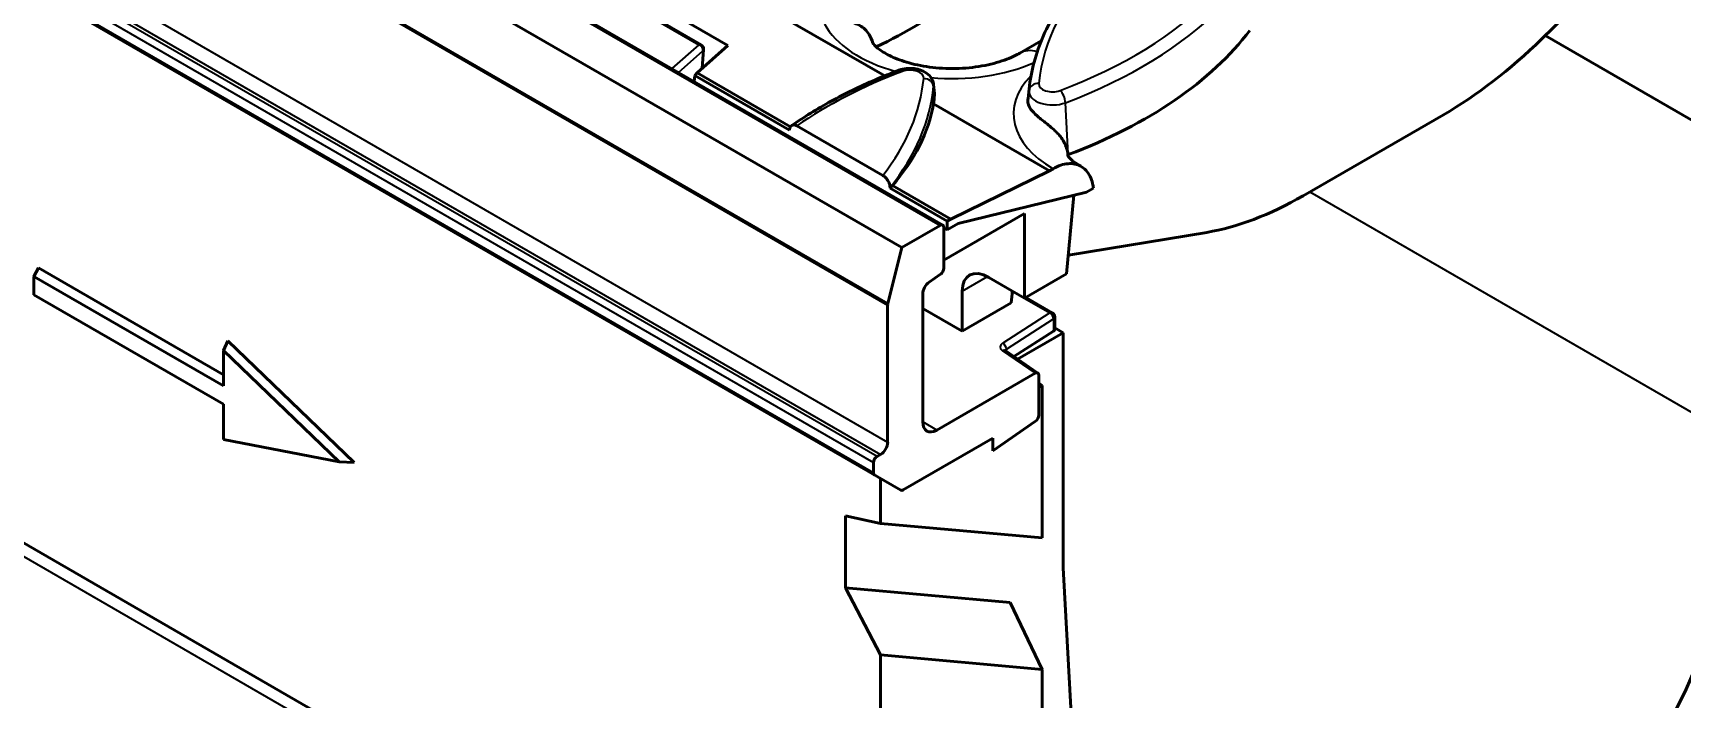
# Model space of a CAD drawing. Header units: millimetres. Extents: x 0 to 1485, y 0 to 1050.
# Drawn here: x 359.3 to 442.4, y 92.3 to 125.8 of the extents above; entities that cross this region are included whole.
import ezdxf

# ---------------------------------------------------------------- set-up
doc = ezdxf.new("R2010")
doc.units = ezdxf.units.MM
doc.header["$LTSCALE"] = 2.5
doc.layers.add('Sichtbar (ISO)', color=7, linetype='Continuous', lineweight=50)
doc.layers.add('Sichtbar schmal (ISO)', color=7, linetype='Continuous', lineweight=35)

msp = doc.modelspace()

# ---------------------------------------------------------------- linework, layer by layer
at = {"layer": 'Sichtbar (ISO)'}
for p, q in [((405.172, 116.161), (51.619, 320.286)), ((49.549, 319.15), (403.102, 115.026)), ((48.187, 307.69), (403.051, 102.809)), ((443.292, 133.28), (435.342, 125.537)), ((381.443, 132.655), (394.341, 125.209)), ((393, 125.247), (381.989, 131.605)), ((402.256, 123.68), (388.923, 131.378)), ((409.046, 124.818), (410.135, 125.447)), ((435.516, 125.706), (446.59, 119.313)), ((316.482, 124.62), (393.203, 80.325)), ((394.341, 125.209), (392.802, 123.831)), ((393.045, 124.049), (393.124, 125.01)), ((392.802, 123.831), (392.673, 123.702)), ((397.502, 121.118), (392.802, 123.831)), ((392.673, 123.702), (392.648, 123.392)), ((392.673, 123.702), (397.45, 120.943)), ((404.708, 123.235), (404.756, 122.793)), ((409.519, 123.019), (409.466, 122.529)), ((410.546, 118.894), (404.701, 122.268)), ((430.395, 121.722), (423.324, 117.64)), ((397.45, 120.943), (397.454, 120.978)), ((397.823, 121.158), (402.153, 118.658)), ((405.577, 116.455), (410.546, 118.894)), ((410.546, 118.894), (410.73, 119.001)), ((402.519, 118.054), (402.521, 118.016)), ((402.521, 118.016), (405.401, 116.353)), ((405.577, 116.455), (402.631, 118.156)), ((412.406, 117.82), (412.762, 118.025)), ((405.949, 116.24), (412.406, 117.82)), ((411.771, 117.665), (411.412, 113.71)), ((409.291, 116.741), (405.224, 114.393)), ((405.401, 116.353), (405.577, 116.455)), ((405.401, 116.353), (405.401, 115.923)), ((409.291, 112.485), (409.291, 116.741)), ((403.102, 115.026), (405.047, 116.149)), ((405.224, 116.047), (405.224, 113.985)), ((405.224, 116.026), (405.401, 115.923)), ((405.298, 115.983), (405.224, 115.94)), ((405.401, 115.923), (405.949, 116.24)), ((418.469, 115.796), (411.497, 114.644)), ((402.404, 112.205), (403.102, 115.026)), ((359.615, 114.006), (359.391, 113.579)), ((359.615, 114.006), (368.936, 108.624)), ((359.391, 112.651), (359.391, 113.579)), ((359.391, 113.579), (368.936, 108.067)), ((405.065, 113.691), (404.48, 113.282)), ((409.291, 112.485), (407.491, 113.525)), ((411.412, 113.71), (409.291, 112.485)), ((368.936, 107.14), (359.391, 112.651)), ((404.163, 112.693), (404.163, 106.249)), ((406.148, 110.818), (406.148, 112.833)), ((408.623, 112.247), (406.148, 110.818)), ((408.664, 112.698), (408.623, 112.247)), ((409.354, 112.522), (410.69, 111.751)), ((402.395, 105.228), (402.395, 112.135)), ((406.148, 110.818), (404.163, 111.964)), ((410.815, 111.535), (410.815, 110.922)), ((410.75, 110.826), (408.749, 109.542)), ((408.937, 109.413), (411.234, 110.74)), ((410.815, 110.982), (411.234, 110.74)), ((411.234, 110.74), (411.234, 98.901)), ((369.161, 110.331), (368.936, 109.847)), ((368.936, 108.067), (368.936, 109.847)), ((368.936, 109.847), (374.765, 104.239)), ((369.161, 110.331), (375.525, 104.208)), ((409.957, 108.711), (408.319, 109.838)), ((404.87, 105.841), (409.826, 108.702)), ((410.003, 106.583), (410.003, 108.6)), ((410.174, 108.086), (410.003, 108.203)), ((410.003, 107.988), (410.174, 108.086)), ((410.174, 100.409), (410.174, 108.086)), ((368.936, 105.36), (368.936, 107.14)), ((409.844, 106.288), (407.699, 104.789)), ((374.765, 104.239), (368.936, 105.36)), ((407.699, 105.433), (403.176, 102.821)), ((407.699, 104.789), (407.699, 105.433)), ((375.525, 104.208), (374.765, 104.239)), ((401.688, 103.68), (401.688, 104.208)), ((401.865, 104.514), (402.042, 104.616)), ((402.042, 101.136), (402.042, 103.391)), ((400.274, 97.889), (400.274, 101.525)), ((400.274, 101.525), (402.042, 101.136)), ((402.042, 101.136), (410.174, 100.409)), ((411.234, 98.901), (411.973, 85.467)), ((402.042, 94.511), (400.274, 97.889)), ((400.274, 97.889), (408.56, 97.149)), ((408.56, 97.149), (410.174, 93.785)), ((402.042, 51.135), (402.042, 94.511)), ((410.174, 93.785), (402.042, 94.511)), ((410.174, 83.591), (410.174, 93.785))]:
    msp.add_line(p, q, dxfattribs=at)
for centre, start in [((392.875, 125.031), 355.30307), ((410.565, 111.535), 0)]:
    msp.add_arc(centre, 0.25, start, 60, dxfattribs=at)
for centre, major_axis, ratio, start_param, end_param in [((386.15, 136.204), (-24.756, 0), 0.57735, 2.256006, 2.731215), ((397.935, 131.668), (-24.756, 0), 0.57735, 2.150508, 2.731215), ((431.137, 137.624), (10.745, 16.884), 0.546379, 3.950567, 4.304458), ((380.365, 124.476), (24.428, -1.412), 0.534836, 5.889121, 6.222012), ((380.257, 123.503), (24.538, 0), 0.57735, 6.195914, 6.227073), ((403.521, 122.749), (1.238, 0), 0.57735, 6.227073, 6.345089), ((410.698, 120.413), (-1.456, 0), 0.57735, 2.134997, 2.150508), ((415.477, 119.721), (-4, 0), 0.57735, 0.007874, 0.035044), ((380.257, 123.911), (-24.494, 0), 0.57735, 2.711565, 2.722475), ((424.066, 133.542), (10.745, 16.884), 0.546379, 3.596677, 3.950567), ((405.047, 115.945), (0.125, 0.217), 0.57735, 5.497787, 7.068583), ((405.047, 113.883), (-0.125, -0.217), 0.57735, 0.890118, 2.356194), ((407.565, 111.935), (-1.074, 1.688), 0.546379, 5.474211, 6.992647), ((404.517, 112.897), (-0.25, -0.433), 0.57735, 4.031711, 5.497787), ((402.572, 112.238), (0.125, 0.217), 0.57735, 2.034444, 2.356194), ((409.368, 113.064), (-0.537, -0.844), 0.546379, 5.306181, 5.469004), ((410.565, 110.922), (0.25, 0), 0.57735, 5.550147, 6.283185), ((409.826, 108.498), (-0.126, -0.217), 0.577342, 2.360007, 3.930803), ((428.912, 96.451), (-14.391, -24.925), 0.57735, 6.282507, 8.63938), ((430.68, 95.43), (-14.5, -25.115), 0.57735, 5.497787, 8.63938), ((409.826, 106.48), (-0.126, -0.217), 0.57688, 0.893883, 2.360359), ((404.87, 106.657), (-0.5, -0.866), 0.57735, 5.497787, 7.068583), ((402.042, 105.024), (0.25, 0.433), 0.57735, 3.926991, 5.497787), ((428.912, 96.451), (-12, -20.785), 0.57735, 5.559292, 8.577875), ((401.865, 104.31), (0.125, 0.217), 0.57735, 0.785398, 2.356194), ((401.865, 103.782), (-0.125, -0.217), 0.57735, 5.497787, 6.283185), ((403.176, 103.025), (-0.125, -0.217), 0.57735, 0, 0.785398)]:
    msp.add_ellipse(centre, major_axis=major_axis, ratio=ratio, start_param=start_param, end_param=end_param, dxfattribs=at)
for points, knots in [([(409.519, 123.019), (409.616, 123.928), (409.861, 124.83), (410.628, 126.582), (411.15, 127.431), (412.449, 129.05), (413.225, 129.82), (415, 131.258), (416, 131.926), (418.189, 133.14), (419.378, 133.687), (420.642, 134.165)], [2.4180978, 2.4180978, 2.4180978, 2.4180978, 2.6039342, 2.6039342, 2.7897706, 2.7897706, 2.9756069, 2.9756069, 3.1614433, 3.1614433, 3.3472796, 3.3472796, 3.3472796, 3.3472796]), ([(401.647, 125.328), (401.606, 125.487), (401.545, 125.631), (401.345, 125.952), (401.186, 126.103), (400.761, 126.351), (400.48, 126.423), (399.987, 126.432), (399.792, 126.411), (399.593, 126.366)], [-0.7782205, -0.7782205, -0.7782205, -0.7782205, -0.6530424, -0.6530424, -0.465809, -0.465809, -0.2298794, -0.2298794, -0.0860907, -0.0860907, -0.0860907, -0.0860907]), ([(401.641, 125.338), (401.641, 125.338), (401.644, 125.332), (401.675, 125.284), (401.746, 125.192), (402.008, 124.976), (402.181, 124.859), (402.629, 124.623), (402.909, 124.505), (403.564, 124.296), (403.944, 124.206), (404.767, 124.08), (405.212, 124.047), (406.11, 124.047), (406.562, 124.082), (407.409, 124.214), (407.805, 124.31), (408.484, 124.536), (408.772, 124.664), (409.017, 124.801), (409.031, 124.809), (409.046, 124.818)], [4.199063, 4.199063, 4.199063, 4.199063, 4.28363, 4.28363, 4.538344, 4.538344, 4.759599, 4.759599, 4.991313, 4.991313, 5.238778, 5.238778, 5.498057, 5.498057, 5.761601, 5.761601, 6.02072, 6.02072, 6.267163, 6.267163, 6.283185, 6.283185, 6.283185, 6.283185]), ([(397.554, 121.171), (397.866, 121.388), (398.189, 121.599), (398.854, 122.008), (399.197, 122.207), (399.902, 122.593), (400.264, 122.779), (401.007, 123.139), (401.387, 123.312), (402.164, 123.646), (402.56, 123.806), (402.965, 123.959)], [3.0500559, 3.0500559, 3.0500559, 3.0500559, 3.1095007, 3.1095007, 3.1689454, 3.1689454, 3.2283901, 3.2283901, 3.2878349, 3.2878349, 3.3472796, 3.3472796, 3.3472796, 3.3472796]), ([(402.965, 123.959), (403.085, 124.004), (403.212, 124.033), (403.468, 124.06), (403.597, 124.059), (403.853, 124.028), (403.978, 123.998), (404.217, 123.903), (404.332, 123.838), (404.518, 123.672), (404.594, 123.578), (404.678, 123.392), (404.7, 123.315), (404.708, 123.235)], [3.34728, 3.34728, 3.34728, 3.34728, 3.742348, 3.742348, 4.136015, 4.136015, 4.530025, 4.530025, 4.924042, 4.924042, 5.243901, 5.243901, 5.435884, 5.435884, 5.435884, 5.435884]), ([(411.477, 119.703), (411.45, 119.95), (411.38, 120.143), (411.214, 120.475), (411.091, 120.639), (410.787, 120.96), (410.616, 121.103), (410.291, 121.364), (410.146, 121.474), (409.886, 121.692), (409.771, 121.798), (409.586, 122.015), (409.52, 122.121), (409.46, 122.3), (409.45, 122.373), (409.457, 122.443)], [-0.8478727, -0.8478727, -0.8478727, -0.8478727, -0.7462862, -0.7462862, -0.624715, -0.624715, -0.5010275, -0.5010275, -0.3965212, -0.3965212, -0.2943191, -0.2943191, -0.1948734, -0.1948734, -0.1246756, -0.1246756, -0.1246756, -0.1246756]), ([(397.454, 120.978), (397.459, 121.019), (397.47, 121.058), (397.503, 121.126), (397.535, 121.161), (397.599, 121.198), (397.645, 121.208), (397.727, 121.201), (397.779, 121.183), (397.823, 121.158)], [0.0084428, 0.0084428, 0.0084428, 0.0084428, 0.0370315, 0.0370315, 0.0740255, 0.0740255, 0.1110841, 0.1110841, 0.1482903, 0.1482903, 0.1482903, 0.1482903]), ([(411.462, 119.668), (411.462, 119.668), (411.465, 119.662), (411.487, 119.628), (411.516, 119.588), (411.616, 119.484), (411.687, 119.419), (411.874, 119.278), (411.989, 119.202), (412.126, 119.126)], [4.1990628, 4.1990628, 4.1990628, 4.1990628, 4.2855407, 4.2855407, 4.4325183, 4.4325183, 4.5794959, 4.5794959, 4.7264735, 4.7264735, 4.7264735, 4.7264735]), ([(410.73, 119.001), (410.85, 119.07), (410.982, 119.132), (411.241, 119.219), (411.369, 119.245), (411.595, 119.265), (411.715, 119.26), (411.94, 119.213), (412.046, 119.172), (412.224, 119.069), (412.314, 118.998), (412.471, 118.824), (412.539, 118.721), (412.643, 118.512), (412.689, 118.386), (412.738, 118.176), (412.752, 118.101), (412.762, 118.025)], [0.8149878, 0.8149878, 0.8149878, 0.8149878, 0.9167249, 0.9167249, 1.018462, 1.018462, 1.1203238, 1.1203238, 1.2221856, 1.2221856, 1.3241967, 1.3241967, 1.4262079, 1.4262079, 1.5282593, 1.5282593, 1.5819377, 1.5819377, 1.5819377, 1.5819377]), ([(402.153, 118.658), (402.201, 118.63), (402.257, 118.585), (402.343, 118.493), (402.388, 118.431), (402.451, 118.318), (402.481, 118.249), (402.509, 118.147), (402.517, 118.098), (402.519, 118.054)], [0.4593936, 0.4593936, 0.4593936, 0.4593936, 0.4998742, 0.4998742, 0.5393655, 0.5393655, 0.5773057, 0.5773057, 0.6052187, 0.6052187, 0.6052187, 0.6052187]), ([(408.319, 109.838), (408.313, 109.842), (408.309, 109.846), (408.303, 109.851), (408.302, 109.853), (408.301, 109.853), (408.301, 109.853), (408.301, 109.853)], [1.6580628, 1.6580628, 1.6580628, 1.6580628, 1.7976891, 1.7976891, 1.9373155, 1.9373155, 1.9512848, 1.9512848, 1.9512848, 1.9512848])]:
    msp.add_open_spline(points, degree=3, knots=knots, dxfattribs=at)
msp.add_open_spline([(409.457, 122.443), (409.46, 122.472), (409.463, 122.501), (409.466, 122.529)], degree=3, dxfattribs=at)
at = {"layer": 'Sichtbar schmal (ISO)'}
for p, q in [((51.494, 320.273), (405.047, 116.149)), ((48.842, 316.26), (402.395, 112.135)), ((402.404, 112.205), (48.851, 316.329)), ((48.842, 309.353), (402.395, 105.228)), ((48.135, 308.332), (401.688, 104.208)), ((401.865, 104.514), (48.312, 308.638)), ((48.488, 308.74), (402.042, 104.616)), ((401.688, 103.68), (48.135, 307.804)), ((381.879, 131.6), (392.891, 125.243)), ((392.891, 125.243), (391.522, 124.042)), ((391.851, 123.852), (393.091, 124.941)), ((393.091, 124.941), (393.015, 124.022)), ((404.756, 122.708), (404.709, 123.154)), ((409.457, 122.443), (409.51, 122.937)), ((411.496, 119.71), (411.35, 122.324)), ((324.198, 119.489), (393.203, 79.649)), ((423.663, 117.836), (445.85, 105.026)), ((406.148, 112.833), (407.417, 113.566)), ((408.683, 112.825), (410.565, 111.739)), ((410.565, 111.739), (408.189, 110.215)), ((408.374, 109.914), (410.75, 111.438)), ((410.75, 111.438), (410.75, 110.826)), ((408.177, 109.836), (409.826, 108.702)), ((408.374, 109.8), (408.374, 109.914)), ((404.87, 105.841), (404.163, 106.249))]:
    msp.add_line(p, q, dxfattribs=at)
for centre, major_axis, ratio, start_param, end_param in [((433.962, 122.517), (-23.992, 0), 0.57735, 5.2921, 6.227073), ((397.935, 134.526), (23.992, 0), 0.57735, 5.2921, 6.227073), ((397.935, 134.153), (24.49, 0), 0.57735, 5.2921, 6.227073), ((405.656, 127.433), (-6.739, 0), 0.57735, 0.296116, 1.136374), ((392.875, 125.031), (0.125, 0.217), 0.57735, 0, 0.698132), ((392.875, 125.031), (-0.165, 0.188), 0.756108, 3.717439, 5.352632), ((392.875, 125.031), (0.249, -0.02), 0.627077, 5.808, 6.283185), ((410.421, 122.436), (-1.375, 2.382), 0.57735, 5.752822, 6.283185), ((416.284, 112.311), (23.992, 0), 0.57735, 2.150508, 2.448789), ((403.142, 123.491), (-0.177, 0.468), 0.447262, 5.581488, 6.283185), ((403.521, 123.565), (0.692, 0), 0.57735, 6.227073, 8.433693), ((405.656, 127.433), (6.739, 0), 0.57735, 4.550838, 5.368602), ((380.257, 124.319), (23.992, 0), 0.57735, 5.862102, 6.227073), ((380.257, 123.947), (24.49, 0), 0.57735, 5.853315, 6.227073), ((404.211, 123.134), (0.498, -0.048), 0.815212, 0.166414, 1.649944), ((403.521, 123.192), (1.19, 0), 0.57735, 6.227073, 6.345089), ((415.477, 121.762), (-6.739, 0), 0.57735, 5.76709, 7.072472), ((410.007, 122.885), (-0.498, 0.048), 0.815212, 4.791537, 6.275066), ((433.962, 122.144), (-24.49, 0), 0.57735, 6.221282, 6.227073), ((410.698, 123.271), (-0.692, 0), 0.57735, 6.227073, 8.433693), ((410.698, 122.899), (-1.19, 0), 0.57735, 6.227073, 8.433693), ((411.077, 122.529), (0.177, -0.468), 0.447262, 0.956366, 2.439895), ((410.565, 111.535), (0.125, 0.217), 0.57735, 0, 0.785398), ((410.565, 111.535), (-0.135, 0.21), 0.606775, 3.899404, 5.4702), ((410.565, 111.535), (0.25, 0), 0.57735, 5.550147, 6.283185), ((408.56, 110.022), (-0.5, 0), 0.57735, 5.550147, 6.981317), ((408.177, 109.632), (0.142, 0.206), 0.625473, 0, 0.83301), ((408.189, 110.011), (0.135, -0.21), 0.606775, 0.757811, 2.328607), ((408.56, 109.818), (-0.25, 0), 0.57735, 5.550147, 6.11528)]:
    msp.add_ellipse(centre, major_axis=major_axis, ratio=ratio, start_param=start_param, end_param=end_param, dxfattribs=at)

doc.saveas('drawing.dxf')
